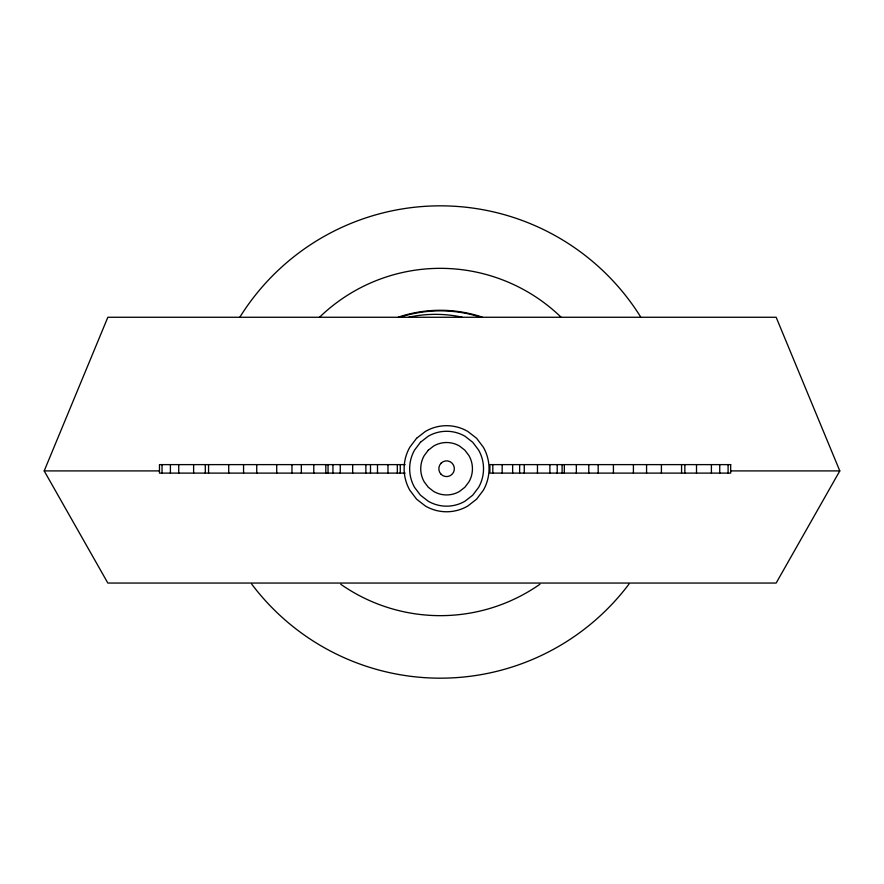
<?xml version="1.0" encoding="UTF-8"?>
<svg xmlns="http://www.w3.org/2000/svg" width="884" height="884" viewBox="0 0 884 884"><rect width="100%" height="100%" fill="white"/><g stroke="black" fill="none" stroke-linecap="round" stroke-linejoin="round"><path stroke-width="1.33" d="M44.2 470.907L107.848 317.268L776.152 317.268L839.8 470.907L776.152 583.053L107.848 583.053L44.2 470.907L159.142 470.907M405.137 464.619L159.474 464.619L159.474 473.106L405.137 473.106M730.792 470.907L839.8 470.907M728.096 464.619L728.096 473.106M719.742 464.619L719.742 473.106M711.41 464.619L711.41 473.106M696.515 464.619L696.515 473.106M684.846 464.619L684.846 473.106M681.575 464.619L681.575 473.106M661.409 464.619L661.409 473.106M646.569 464.619L646.569 473.106M633.408 464.619L633.408 473.106M613.419 464.619L613.419 473.106M598.181 464.619L598.181 473.106M588.788 464.619L588.788 473.106M576.346 464.619L576.346 473.106M564.323 464.619L564.323 473.106M562.102 464.619L562.102 473.106M557.207 464.619L557.207 473.106M549.892 464.619L549.892 473.106M537.461 464.619L537.461 473.106M524.256 464.619L524.256 473.106M519.637 464.619L519.637 473.106M512.643 464.619L512.643 473.106M502.167 464.619L502.167 473.106M492.819 464.619L492.819 473.106M400.264 464.619L400.264 473.106M397.325 464.619L397.325 473.106M387.977 464.619L387.977 473.106M377.49 464.619L377.49 473.106M370.495 464.619L370.495 473.106M365.877 464.619L365.877 473.106M352.672 464.619L352.672 473.106M340.252 464.619L340.252 473.106M332.937 464.619L332.937 473.106M328.041 464.619L328.041 473.106M325.809 464.619L325.809 473.106M313.787 464.619L313.787 473.106M301.345 464.619L301.345 473.106M291.963 464.619L291.963 473.106M276.714 464.619L276.714 473.106M256.736 464.619L256.736 473.106M243.564 464.619L243.564 473.106M228.724 464.619L228.724 473.106M208.558 464.619L208.558 473.106M205.298 464.619L205.298 473.106M193.618 464.619L193.618 473.106M178.734 464.619L178.734 473.106M170.402 464.619L170.402 473.106M162.037 464.619L162.037 473.106M628.955 584.125A236.172 236.172 0 0 1 251.708 584.125M240.017 316.903A236.172 236.172 0 0 1 640.646 316.903M398.353 317.146A131.727 131.727 0 0 1 482.31 317.146M539.903 584.269A173.651 173.651 0 0 1 340.76 584.269M319.489 317.29A173.651 173.651 0 0 1 561.185 317.29M399.844 317.257A131.152 131.152 0 0 1 480.83 317.257M408.983 317.146A127.65 127.65 0 0 1 462.133 317.146M441.105 474.288A7.923 7.923 0 0 1 441.105 463.172M441.105 463.161A7.691 7.691 0 0 1 452.078 463.161A7.923 7.923 0 0 1 452.067 474.288A7.691 7.691 0 0 1 441.105 474.288M416.574 438.298L409.822 447.205A43.537 43.537 0 0 0 409.822 490.244L416.574 499.162L425.359 506.002A41.968 41.968 0 0 0 467.813 506.002L476.609 499.162L483.349 490.244A43.537 43.537 0 0 0 483.349 447.205L476.609 438.298L467.813 431.458A41.968 41.968 0 0 0 425.359 431.458L416.574 438.298M420.475 442.254L414.607 450.011A37.879 37.879 0 0 0 414.607 487.449L420.475 495.206L428.121 501.151A36.52 36.52 0 0 0 465.061 501.162L472.708 495.206L478.576 487.449A37.879 37.879 0 0 0 478.576 450.011L472.708 442.254L465.05 436.298A36.52 36.52 0 0 0 428.121 436.298L420.475 442.254M428.309 450.199L424.198 455.625A26.509 26.509 0 0 0 424.198 481.835L428.309 487.261L433.657 491.427A25.559 25.559 0 0 0 459.514 491.427L464.873 487.261L468.973 481.835A26.509 26.509 0 0 0 468.973 455.625L464.873 450.199L459.514 446.033A25.559 25.559 0 0 0 433.657 446.022L428.309 450.199M730.67 464.619L489.88 464.619L489.88 473.106L730.67 473.106L730.67 464.619"/></g></svg>
